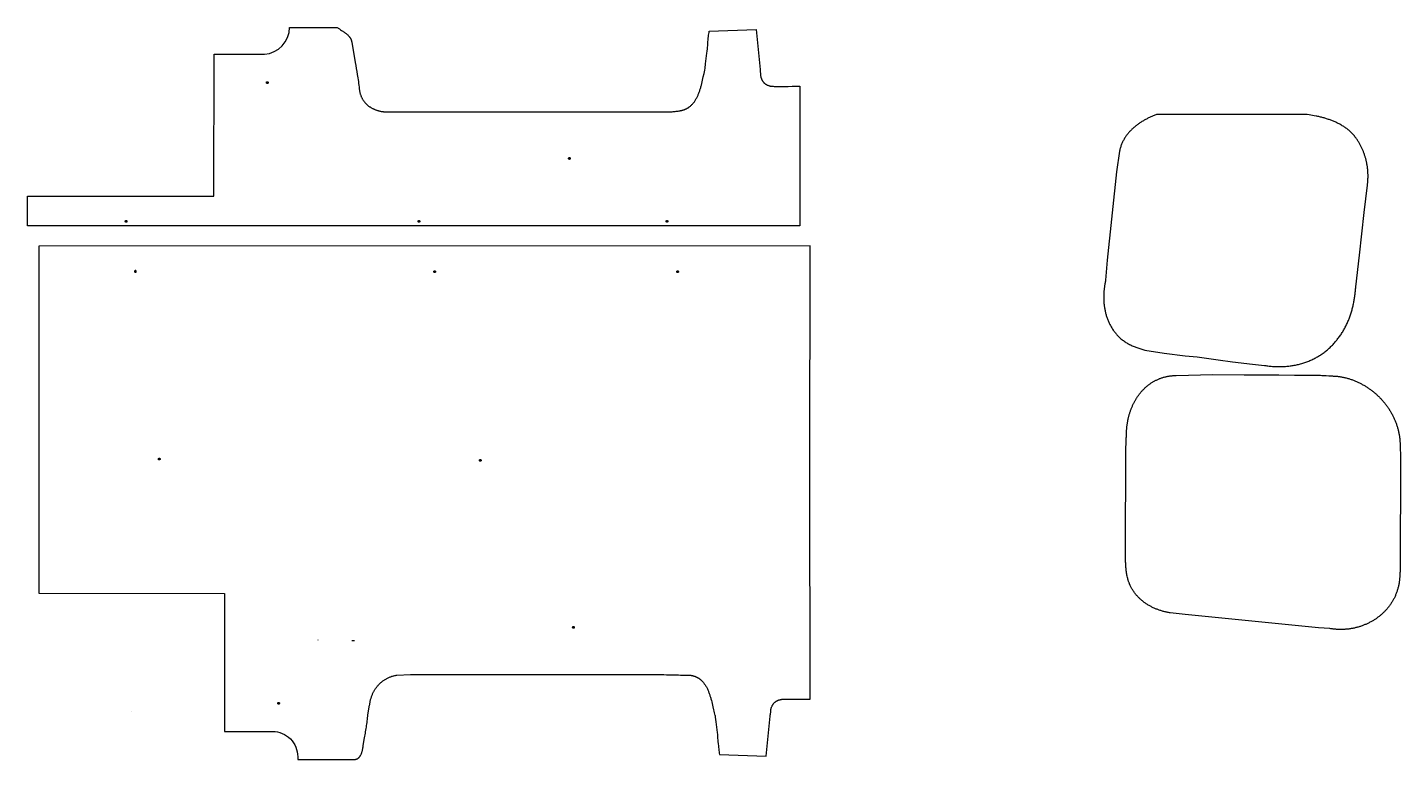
# Model space of a CAD drawing. Extents: x 149 to 7488, y 13 to 7902.
# Drawn here: x 723 to 3889, y 4160 to 5848 of the extents above; entities that cross this region are included whole.
import ezdxf

# ---------------------------------------------------------------- set-up
doc = ezdxf.new("R2010")
doc.units = 0
doc.layers.add('Default Layer', color=1, linetype='CONTINUOUS')

msp = doc.modelspace()

# ---------------------------------------------------------------- linework, layer by layer
at = {"layer": 'Default Layer'}
for points in [[(723, 5390.4), (723, 5458.4), (1153.1, 5458.4), (1153.2, 5785.8), (1269.2, 5785.8, 0.389519), (1327.4, 5847.6), (1437.4, 5847.6), (1438.5, 5846.7), (1439.7, 5845.9), (1440.9, 5845), (1442.1, 5844.2), (1444.7, 5842.5), (1447.3, 5840.8), (1450, 5839), (1451.3, 5838.1), (1452.6, 5837.2), (1454, 5836.3), (1455.3, 5835.4), (1456.5, 5834.4), (1457.8, 5833.5), (1459, 5832.5), (1460.2, 5831.4), (1461.4, 5830.4), (1462.5, 5829.3), (1463.5, 5828.2), (1464, 5827.7), (1464.5, 5827.1), (1465, 5826.6), (1465.5, 5826), (1465.9, 5825.4), (1466.4, 5824.8), (1466.8, 5824.2), (1467.2, 5823.6), (1467.6, 5823), (1467.9, 5822.3), (1468.3, 5821.7), (1468.6, 5821), (1468.9, 5820.4), (1469.2, 5819.7), (1469.5, 5819), (1469.7, 5818.4), (1469.9, 5817.7), (1470.1, 5816.9), (1470.3, 5816.2), (1470.4, 5815.5), (1470.6, 5814.8), (1470.7, 5814), (1478.9, 5766.9), (1480, 5760.1), (1481.2, 5753.3), (1482.4, 5746.2), (1483.5, 5738.9), (1484.1, 5735.1), (1484.7, 5731.2), (1485.3, 5727.2), (1485.9, 5723.1), (1486.5, 5718.8), (1487, 5714.4), (1487.6, 5709.8), (1488.2, 5705.1), (1488.4, 5703.5), (1488.6, 5702), (1488.9, 5700.7), (1489.1, 5699.4), (1489.4, 5698), (1489.7, 5696.7), (1490.1, 5695.4), (1490.5, 5694), (1490.9, 5692.8), (1491.3, 5691.5), (1491.7, 5690.3), (1492.2, 5689.1), (1492.7, 5687.9), (1493.3, 5686.7), (1493.8, 5685.5), (1494.4, 5684.3), (1495, 5683.2), (1495.7, 5682.1), (1496.3, 5681), (1497, 5680), (1497.7, 5678.9), (1498.4, 5677.9), (1499.2, 5676.9), (1499.9, 5675.9), (1500.7, 5674.9), (1501.5, 5674), (1502.3, 5673.1), (1503.2, 5672.2), (1504.1, 5671.3), (1505, 5670.5), (1505.9, 5669.6), (1506.8, 5668.8), (1507.8, 5668), (1508.7, 5667.2), (1509.7, 5666.4), (1510.7, 5665.7), (1511.8, 5665), (1512.8, 5664.3), (1513.9, 5663.6), (1514.9, 5663), (1516, 5662.3), (1517.1, 5661.7), (1518.2, 5661.1), (1519.3, 5660.6), (1520.5, 5660), (1521.6, 5659.5), (1522.8, 5659), (1523.9, 5658.5), (1525.1, 5658), (1526.3, 5657.6), (1527.6, 5657.1), (1528.8, 5656.7), (1530.1, 5656.3), (1531.3, 5656), (1532.6, 5655.6), (1533.8, 5655.3), (1535.4, 5654.9), (1537, 5654.5), (1538.5, 5654.2), (1540.1, 5653.9), (1541.4, 5653.7), (1542.8, 5653.5), (1544.1, 5653.3), (1545.4, 5653.2), (1545.4, 5653.2), (1883.1, 5653.2), (1971.3, 5653.2), (2069.8, 5653.1), (2116, 5653.1), (2156.5, 5653.2), (2188.6, 5653.2), (2200.6, 5653.2), (2209.5, 5653.3), (2211.8, 5653.5), (2214.1, 5653.8), (2216.3, 5654), (2218.6, 5654.4), (2223.2, 5655), (2225.4, 5655.3), (2227.7, 5655.6), (2228.7, 5655.8), (2229.6, 5656), (2230.6, 5656.2), (2231.5, 5656.4), (2232.4, 5656.6), (2233.3, 5656.9), (2234.2, 5657.1), (2235.1, 5657.4), (2236, 5657.7), (2236.8, 5658), (2237.7, 5658.3), (2238.5, 5658.6), (2239.3, 5658.9), (2240.1, 5659.3), (2240.9, 5659.7), (2241.7, 5660), (2242.5, 5660.4), (2243.3, 5660.8), (2244, 5661.2), (2244.7, 5661.6), (2245.5, 5662.1), (2246.2, 5662.5), (2246.9, 5663), (2247.6, 5663.4), (2249, 5664.4), (2250.3, 5665.4), (2251.6, 5666.4), (2252.8, 5667.5), (2254.1, 5668.7), (2255.2, 5669.8), (2256.4, 5671), (2257.5, 5672.3), (2258.6, 5673.6), (2259.6, 5674.9), (2260.6, 5676.2), (2261.6, 5677.6), (2262.5, 5679), (2263.4, 5680.5), (2264.3, 5682), (2265.2, 5683.5), (2266, 5685), (2266.8, 5686.6), (2267.6, 5688.2), (2268.4, 5689.8), (2269.1, 5691.4), (2269.8, 5693.1), (2270.5, 5694.8), (2271.1, 5696.5), (2271.8, 5698.2), (2272.4, 5700), (2273, 5701.8), (2273.6, 5703.6), (2274.2, 5705.4), (2274.7, 5707.2), (2275.3, 5709), (2275.8, 5710.9), (2276.3, 5712.7), (2276.8, 5714.6), (2277.8, 5718.4), (2278.7, 5722.2), (2279.6, 5726.1), (2280.5, 5729.9), (2281.3, 5733.8), (2283, 5741.6), (2283.8, 5745.4), (2284.6, 5749.3), (2284.7, 5749.3), (2284.7, 5749.3), (2285.3, 5753.5), (2286.6, 5763.9), (2289.7, 5788.3), (2290.1, 5793.3), (2290.6, 5798.6), (2291.5, 5809.3), (2292, 5814.4), (2292.4, 5819.1), (2292.8, 5823.2), (2293.2, 5826.5), (2293.6, 5829.8), (2294.1, 5833), (2294.6, 5836.2), (2295.1, 5839.4), (2403, 5843), (2412, 5750.9), (2412.2, 5748.5), (2412.5, 5746), (2413, 5740.7), (2413.3, 5738.3), (2413.5, 5736.2), (2413.8, 5734.5), (2413.9, 5733.8), (2414, 5733.3), (2414.2, 5732.5), (2414.5, 5731.7), (2414.8, 5731), (2415.1, 5730.2), (2415.8, 5728.6), (2416.2, 5727.9), (2416.5, 5727.1), (2416.9, 5726.2), (2417.3, 5725.3), (2417.7, 5724.5), (2418.2, 5723.7), (2418.7, 5722.9), (2419.3, 5722.2), (2419.9, 5721.5), (2420.5, 5720.8), (2421.1, 5720.1), (2421.8, 5719.5), (2422.5, 5718.9), (2423.2, 5718.3), (2423.9, 5717.7), (2424.7, 5717.2), (2425.5, 5716.7), (2426.3, 5716.2), (2427.1, 5715.8), (2427.9, 5715.3), (2428.7, 5714.9), (2429.6, 5714.6), (2430.4, 5714.2), (2431.3, 5713.9), (2432.1, 5713.6), (2433, 5713.3), (2433.9, 5713.1), (2434.8, 5712.8), (2435.6, 5712.6), (2436.5, 5712.5), (2437.4, 5712.3), (2438.3, 5712.2), (2439.1, 5712.1), (2440, 5712), (2441, 5711.9), (2442.1, 5711.9), (2444.6, 5711.8), (2447.6, 5711.7), (2451, 5711.7), (2454.8, 5711.7), (2458.8, 5711.7), (2467.6, 5711.7), (2476.9, 5711.8), (2486.4, 5711.9), (2495.6, 5712), (2504.1, 5712), (2503.6, 5390.4), (723, 5390.4)], [(749.4, 5343.7), (749.4, 4543.3), (1177.2, 4543.1), (1177.2, 4224.6), (1288.1, 4224.6, -0.414214), (1346.1, 4166.6), (1346.1, 4160), (1477.5, 4160), (1478.2, 4160.1), (1478.9, 4160.2), (1479.5, 4160.4), (1480.2, 4160.5), (1480.8, 4160.7), (1481.4, 4160.9), (1482, 4161.1), (1482.6, 4161.4), (1483.1, 4161.7), (1483.7, 4161.9), (1484.2, 4162.3), (1484.7, 4162.6), (1485.2, 4162.9), (1485.7, 4163.3), (1486.2, 4163.7), (1486.7, 4164), (1487.1, 4164.5), (1487.5, 4164.9), (1488, 4165.3), (1488.4, 4165.8), (1488.8, 4166.2), (1489.1, 4166.7), (1489.5, 4167.2), (1489.9, 4167.7), (1490.2, 4168.2), (1490.6, 4168.7), (1491.2, 4169.8), (1491.8, 4170.9), (1492.3, 4172.1), (1492.9, 4173.3), (1493.3, 4174.5), (1493.8, 4175.7), (1494.2, 4176.9), (1494.6, 4178.2), (1494.9, 4179.4), (1495.2, 4180.7), (1495.5, 4181.9), (1495.8, 4183.2), (1496, 4184.4), (1496.3, 4185.6), (1496.5, 4186.8), (1496.8, 4189.1), (1497.1, 4191.3), (1499.6, 4206.4), (1500.3, 4209.9), (1500.9, 4213.5), (1501.6, 4217), (1502.2, 4220.5), (1502.8, 4224.1), (1503.3, 4227.6), (1503.9, 4231.2), (1504.4, 4234.7), (1504.9, 4238.3), (1505.4, 4241.8), (1505.9, 4245.4), (1506.4, 4249), (1506.8, 4252.5), (1507.3, 4256.1), (1507.7, 4259.6), (1508.1, 4263.2), (1512, 4285.4), (1512.1, 4287), (1512.3, 4288.6), (1512.6, 4290.2), (1512.9, 4291.8), (1513.2, 4293.4), (1513.5, 4295), (1513.8, 4296.5), (1514.2, 4298.1), (1514.6, 4299.6), (1515.1, 4301.1), (1515.5, 4302.6), (1516, 4304.1), (1516.6, 4305.6), (1517.1, 4307.1), (1517.7, 4308.6), (1518.3, 4310), (1518.9, 4311.5), (1519.6, 4312.9), (1520.3, 4314.3), (1521, 4315.7), (1521.7, 4317), (1522.5, 4318.4), (1523.2, 4319.7), (1524.1, 4321.1), (1524.9, 4322.4), (1525.8, 4323.7), (1526.6, 4324.9), (1527.5, 4326.2), (1528.5, 4327.4), (1529.4, 4328.6), (1530.4, 4329.8), (1531.4, 4331), (1532.4, 4332.1), (1533.5, 4333.2), (1534.6, 4334.3), (1535.7, 4335.4), (1536.8, 4336.5), (1537.9, 4337.5), (1539.1, 4338.5), (1540.2, 4339.5), (1541.5, 4340.4), (1542.7, 4341.4), (1543.9, 4342.3), (1545.2, 4343.1), (1546.5, 4344), (1547.8, 4344.8), (1549.1, 4345.6), (1550.5, 4346.4), (1551.8, 4347.1), (1553.2, 4347.8), (1554.6, 4348.5), (1556.1, 4349.2), (1557.5, 4349.8), (1559, 4350.4), (1560.5, 4350.9), (1562, 4351.5), (1563.5, 4352), (1565, 4352.4), (1566.6, 4352.9), (1568.1, 4353.3), (1569.7, 4353.6), (1571.3, 4353.9), (1573, 4354.2), (1574.6, 4354.5), (1606.2, 4355.9), (1914.4, 4355.9), (2168.8, 4355.9), (2168.9, 4355.9), (2176.4, 4355.9), (2183.8, 4355.8), (2190.2, 4355.7), (2196.5, 4355.5), (2209.1, 4355.2), (2224.4, 4354.9), (2228.6, 4354.8), (2232.7, 4354.7), (2233.6, 4354.6), (2234.5, 4354.6), (2236.4, 4354.5), (2238.3, 4354.5), (2240.4, 4354.5), (2242.5, 4354.5), (2244.6, 4354.5), (2246.7, 4354.5), (2247.6, 4354.5), (2249, 4354.4), (2250.1, 4354.4), (2251.2, 4354.3), (2252.2, 4354.2), (2253.2, 4354.1), (2254.2, 4353.9), (2255.2, 4353.7), (2256.1, 4353.5), (2257, 4353.3), (2257.9, 4353.1), (2258.8, 4352.8), (2259.7, 4352.5), (2260.6, 4352.2), (2261.5, 4351.9), (2262.3, 4351.6), (2263.1, 4351.3), (2264, 4350.9), (2264.8, 4350.6), (2265.6, 4350.2), (2266.4, 4349.8), (2267.2, 4349.4), (2267.9, 4349), (2268.7, 4348.6), (2269.4, 4348.1), (2270.1, 4347.7), (2270.9, 4347.2), (2271.6, 4346.7), (2272.3, 4346.2), (2273, 4345.7), (2273.6, 4345.2), (2274.3, 4344.7), (2274.9, 4344.2), (2275.6, 4343.6), (2276.2, 4343), (2276.9, 4342.5), (2278.1, 4341.3), (2279.2, 4340.1), (2280.4, 4338.8), (2281.5, 4337.5), (2282.6, 4336.1), (2283.6, 4334.8), (2284.6, 4333.3), (2285.6, 4331.9), (2286.5, 4330.4), (2287.4, 4328.9), (2288.3, 4327.4), (2289.1, 4325.8), (2289.9, 4324.2), (2290.7, 4322.6), (2291.5, 4320.9), (2292.2, 4319.3), (2292.9, 4317.6), (2293.6, 4315.9), (2294.2, 4314.2), (2294.9, 4312.4), (2295.5, 4310.7), (2296.1, 4308.9), (2296.7, 4307.1), (2297.2, 4305.3), (2297.8, 4303.5), (2298.3, 4301.7), (2298.8, 4299.9), (2299.8, 4296.3), (2300.8, 4292.7), (2301.7, 4289), (2302.5, 4285.4), (2303.3, 4281.8), (2305, 4274.8), (2305.8, 4271.4), (2306.6, 4268), (2307.4, 4264.7), (2308.2, 4261.6), (2308.3, 4261.6), (2308.3, 4261.6), (2308.9, 4257.3), (2310.2, 4247), (2313.3, 4222.6), (2313.7, 4217.6), (2314.2, 4212.3), (2315.1, 4201.6), (2315.6, 4196.5), (2316, 4191.8), (2316.4, 4187.7), (2316.8, 4184.3), (2317.2, 4181.1), (2317.7, 4177.9), (2318.2, 4174.7), (2318.7, 4171.4), (2426.6, 4167.8), (2435.6, 4260), (2435.8, 4262.3), (2436.1, 4264.9), (2436.6, 4270.1), (2436.9, 4272.6), (2437.1, 4274.7), (2437.3, 4276.4), (2437.5, 4277), (2437.6, 4277.5), (2437.8, 4278.3), (2438.1, 4279.1), (2438.4, 4279.9), (2438.7, 4280.7), (2439.4, 4282.2), (2439.7, 4283), (2440.1, 4283.8), (2440.4, 4284.7), (2440.9, 4285.5), (2441.3, 4286.4), (2441.8, 4287.2), (2442.3, 4287.9), (2442.9, 4288.7), (2443.5, 4289.4), (2444.1, 4290.1), (2444.7, 4290.8), (2445.4, 4291.4), (2446.1, 4292), (2446.8, 4292.6), (2447.5, 4293.2), (2448.3, 4293.7), (2449, 4294.2), (2449.8, 4294.7), (2450.6, 4295.1), (2451.5, 4295.5), (2452.3, 4295.9), (2453.1, 4296.3), (2454, 4296.7), (2454.9, 4297), (2455.7, 4297.3), (2456.6, 4297.6), (2457.5, 4297.8), (2458.3, 4298), (2459.2, 4298.2), (2460.1, 4298.4), (2461, 4298.6), (2461.9, 4298.7), (2462.7, 4298.8), (2463.6, 4298.9), (2464.5, 4298.9), (2465.6, 4299), (2468.2, 4299.1), (2471.2, 4299.2), (2474.6, 4299.2), (2478.3, 4299.2), (2482.4, 4299.2), (2491.1, 4299.2), (2500.4, 4299.1), (2509.9, 4299), (2519.1, 4298.9), (2527.7, 4298.9), (2527.1, 4819), (2528, 5344), (749.4, 5343.7)]]:
    msp.add_lwpolyline(points, format="xyb", close=True, dxfattribs=at)
for points in [[(1274.1, 5720.6), (1274.1, 5720.8), (1274.1, 5721), (1274.2, 5721.2), (1274.2, 5721.4), (1274.3, 5721.5), (1274.4, 5721.7), (1274.5, 5721.9), (1274.7, 5722), (1274.8, 5722.1), (1274.9, 5722.2), (1275.1, 5722.3), (1275.3, 5722.4), (1275.5, 5722.5), (1275.7, 5722.5), (1275.9, 5722.6), (1276.1, 5722.6), (1276.3, 5722.6), (1276.5, 5722.5), (1276.7, 5722.5), (1276.8, 5722.4), (1277, 5722.3), (1277.2, 5722.2), (1277.3, 5722.1), (1277.5, 5722), (1277.6, 5721.9), (1277.7, 5721.7), (1277.8, 5721.5), (1277.9, 5721.4), (1278, 5721.2), (1278, 5721), (1278.1, 5720.8), (1278.1, 5720.6), (1278.1, 5720.4), (1278, 5720.2), (1278, 5720), (1277.9, 5719.8), (1277.8, 5719.6), (1277.7, 5719.5), (1277.6, 5719.3), (1277.5, 5719.2), (1277.3, 5719), (1277.2, 5718.9), (1277, 5718.8), (1276.8, 5718.7), (1276.7, 5718.7), (1276.5, 5718.6), (1276.3, 5718.6), (1276.1, 5718.6), (1275.9, 5718.6), (1275.7, 5718.6), (1275.5, 5718.7), (1275.3, 5718.7), (1275.1, 5718.8), (1274.9, 5718.9), (1274.8, 5719), (1274.7, 5719.2), (1274.5, 5719.3), (1274.4, 5719.5), (1274.3, 5719.6), (1274.2, 5719.8), (1274.2, 5720), (1274.1, 5720.2), (1274.1, 5720.4), (1274.1, 5720.6)], [(3326.1, 5646.7), (3326.1, 5646.7), (3324.3, 5646), (3322.4, 5645.3), (3320.6, 5644.6), (3318.8, 5643.9), (3317, 5643.1), (3315.2, 5642.4), (3313.5, 5641.6), (3311.7, 5640.8), (3309.9, 5639.9), (3308.1, 5639.1), (3306.4, 5638.2), (3304.6, 5637.3), (3302.9, 5636.4), (3301.2, 5635.5), (3299.4, 5634.6), (3297.7, 5633.6), (3296, 5632.6), (3294.4, 5631.6), (3292.7, 5630.6), (3291, 5629.6), (3289.4, 5628.5), (3287.8, 5627.5), (3286.1, 5626.4), (3284.5, 5625.2), (3283, 5624.1), (3281.4, 5622.9), (3279.9, 5621.8), (3278.3, 5620.6), (3276.8, 5619.3), (3275.3, 5618.1), (3273.9, 5616.8), (3272.4, 5615.6), (3271, 5614.2), (3269.6, 5612.9), (3268.2, 5611.6), (3266.9, 5610.2), (3265.5, 5608.8), (3264.2, 5607.4), (3263, 5606), (3261.7, 5604.5), (3260.5, 5603), (3259.3, 5601.5), (3258.1, 5600), (3257, 5598.5), (3255.8, 5596.9), (3254.8, 5595.3), (3253.7, 5593.7), (3252.7, 5592.1), (3251.7, 5590.4), (3250.7, 5588.8), (3249.8, 5587.1), (3248.9, 5585.3), (3248, 5583.6), (3247.2, 5581.8), (3246.4, 5580), (3245.7, 5578.2), (3245, 5576.4), (3244.3, 5574.5), (3243.6, 5572.6), (3243, 5570.7), (3242.5, 5568.8), (3241.9, 5566.8), (3241.5, 5564.9), (3241, 5562.8), (3233.8, 5514.8), (3212.5, 5311.5), (3208.7, 5264.8), (3208.9, 5264.7), (3208.5, 5262.7), (3208, 5260.7), (3207.7, 5258.6), (3207.3, 5256.6), (3206.9, 5254.6), (3206.6, 5252.5), (3206.3, 5250.5), (3206, 5248.4), (3205.8, 5246.4), (3205.5, 5244.3), (3205.3, 5242.2), (3205.1, 5240.2), (3205, 5238.1), (3204.8, 5236.1), (3204.7, 5234), (3204.6, 5231.9), (3204.6, 5229.9), (3204.5, 5227.8), (3204.5, 5225.7), (3204.5, 5223.7), (3204.6, 5221.6), (3204.6, 5219.5), (3204.7, 5217.5), (3204.8, 5215.4), (3205, 5213.4), (3205.1, 5211.3), (3205.3, 5209.3), (3205.6, 5207.2), (3205.8, 5205.2), (3206.1, 5203.2), (3206.4, 5201.2), (3206.8, 5199.1), (3207.1, 5197.1), (3207.5, 5195.1), (3207.9, 5193.1), (3208.4, 5191.1), (3208.9, 5189.2), (3209.4, 5187.2), (3209.9, 5185.2), (3210.5, 5183.3), (3211.1, 5181.3), (3211.8, 5179.4), (3212.4, 5177.5), (3213.1, 5175.6), (3213.8, 5173.7), (3214.6, 5171.8), (3215.4, 5169.9), (3216.2, 5168), (3217.1, 5166.2), (3218, 5164.3), (3218.9, 5162.5), (3219.8, 5160.7), (3220.8, 5158.9), (3221.9, 5157.1), (3222.9, 5155.3), (3224, 5153.6), (3225.1, 5151.9), (3226.3, 5150.1), (3227.5, 5148.4), (3228.7, 5146.7), (3230, 5145.1), (3231.3, 5143.4), (3232.6, 5141.8), (3234, 5140.2), (3234.8, 5139.3), (3235.6, 5138.3), (3236.4, 5137.5), (3237.3, 5136.6), (3238.1, 5135.7), (3238.9, 5134.9), (3239.8, 5134), (3240.7, 5133.2), (3241.6, 5132.4), (3242.4, 5131.6), (3244.2, 5130), (3246.1, 5128.5), (3247.9, 5127), (3249.8, 5125.6), (3251.7, 5124.3), (3253.7, 5122.9), (3255.6, 5121.7), (3257.6, 5120.4), (3259.7, 5119.3), (3261.7, 5118.1), (3263.8, 5117), (3265.9, 5115.9), (3268, 5114.9), (3270.1, 5113.9), (3272.3, 5113), (3274.5, 5112), (3276.7, 5111.2), (3278.9, 5110.3), (3281.1, 5109.5), (3283.4, 5108.7), (3285.6, 5108), (3287.9, 5107.2), (3290.2, 5106.5), (3292.5, 5105.9), (3294.8, 5105.2), (3297.1, 5104.6), (3299.5, 5104), (3343.7, 5096.8), (3392.1, 5090.6), (3419.8, 5088.2), (3468.3, 5081.4), (3501.4, 5076.9), (3547.6, 5071.7), (3575.3, 5068.1), (3575.4, 5068.3), (3577.9, 5068), (3580.5, 5067.6), (3583.1, 5067.3), (3585.7, 5067), (3588.2, 5066.8), (3590.8, 5066.5), (3593.4, 5066.3), (3596, 5066.2), (3598.5, 5066), (3601.1, 5065.9), (3603.7, 5065.9), (3606.2, 5065.8), (3608.8, 5065.8), (3611.3, 5065.8), (3613.9, 5065.9), (3616.4, 5065.9), (3618.9, 5066.1), (3621.5, 5066.2), (3624, 5066.4), (3626.5, 5066.6), (3629, 5066.8), (3631.5, 5067.1), (3634, 5067.4), (3636.5, 5067.7), (3639, 5068.1), (3641.5, 5068.5), (3643.9, 5068.9), (3646.4, 5069.4), (3648.8, 5069.9), (3651.3, 5070.4), (3653.7, 5071), (3656.1, 5071.6), (3658.5, 5072.2), (3660.9, 5072.9), (3663.3, 5073.6), (3665.7, 5074.3), (3668, 5075.1), (3670.4, 5075.9), (3672.7, 5076.8), (3675.1, 5077.7), (3677.4, 5078.6), (3679.7, 5079.5), (3682, 5080.5), (3684.2, 5081.6), (3686.5, 5082.6), (3688.7, 5083.7), (3691, 5084.9), (3693.2, 5086), (3695.4, 5087.2), (3697.6, 5088.5), (3699.7, 5089.8), (3701.9, 5091.1), (3704, 5092.5), (3706.1, 5093.9), (3708.2, 5095.3), (3710.3, 5096.8), (3712.4, 5098.3), (3714.4, 5099.8), (3716.4, 5101.4), (3718.5, 5103.1), (3720.4, 5104.7), (3722.4, 5106.5), (3724.4, 5108.2), (3726.3, 5110), (3728.1, 5111.8), (3729.9, 5113.5), (3731.7, 5115.3), (3733.4, 5117.1), (3735.1, 5118.9), (3736.8, 5120.8), (3738.4, 5122.6), (3740, 5124.5), (3741.6, 5126.4), (3743.1, 5128.3), (3744.6, 5130.2), (3746.1, 5132.2), (3747.5, 5134.1), (3748.9, 5136.1), (3750.3, 5138.1), (3751.7, 5140.1), (3753, 5142.1), (3754.3, 5144.1), (3755.5, 5146.2), (3756.8, 5148.2), (3758, 5150.3), (3759.2, 5152.4), (3760.3, 5154.5), (3761.4, 5156.6), (3762.5, 5158.7), (3763.6, 5160.9), (3764.6, 5163), (3765.6, 5165.2), (3766.6, 5167.4), (3767.6, 5169.5), (3768.5, 5171.7), (3769.4, 5174), (3770.3, 5176.2), (3771.1, 5178.4), (3771.9, 5180.7), (3772.7, 5182.9), (3773.5, 5185.2), (3774.3, 5187.5), (3775, 5189.8), (3775.7, 5192.1), (3776.4, 5194.4), (3777, 5196.7), (3777.6, 5199), (3778.2, 5201.4), (3778.8, 5203.7), (3779.4, 5206.1), (3779.9, 5208.4), (3780.4, 5210.8), (3780.9, 5213.2), (3781.4, 5215.6), (3781.8, 5218), (3782.2, 5220.4), (3782.6, 5222.8), (3783, 5225.2), (3783.4, 5227.7), (3783.7, 5230.1), (3784, 5232.5), (3784.3, 5235), (3784.6, 5237.4), (3784.9, 5239.9), (3785.1, 5242.4), (3785.3, 5244.8), (3785.5, 5247.3), (3785.7, 5249.8), (3793.9, 5322.9), (3799.6, 5372.1), (3805.1, 5421.1), (3812.5, 5484.3), (3812.5, 5484.3), (3812.7, 5486), (3812.9, 5487.7), (3813.1, 5489.5), (3813.3, 5491.2), (3813.4, 5492.9), (3813.5, 5494.7), (3813.7, 5496.4), (3813.7, 5498.1), (3813.8, 5499.8), (3813.9, 5501.6), (3813.9, 5503.3), (3813.9, 5505), (3813.9, 5506.7), (3813.9, 5508.4), (3813.8, 5510.1), (3813.8, 5511.8), (3813.7, 5513.6), (3813.6, 5515.3), (3813.5, 5517), (3813.3, 5518.7), (3813.2, 5520.4), (3813, 5522.1), (3812.8, 5523.7), (3812.6, 5525.4), (3812.4, 5527.1), (3812.1, 5528.8), (3811.8, 5530.5), (3811.5, 5532.2), (3811.2, 5533.8), (3810.9, 5535.5), (3810.6, 5537.2), (3810.2, 5538.8), (3809.8, 5540.5), (3809.4, 5542.1), (3809, 5543.8), (3808.5, 5545.4), (3808.1, 5547), (3807.6, 5548.7), (3807.1, 5550.3), (3806.6, 5551.9), (3806.1, 5553.5), (3805.5, 5555.1), (3804.9, 5556.8), (3804.3, 5558.4), (3803.7, 5559.9), (3803.1, 5561.5), (3802.5, 5563.1), (3801.8, 5564.7), (3801.1, 5566.3), (3800.4, 5567.8), (3799.7, 5569.4), (3799, 5570.9), (3798.2, 5572.5), (3797.4, 5574), (3796.6, 5575.6), (3795.8, 5577.1), (3795, 5578.6), (3794.2, 5580.1), (3793.3, 5581.6), (3792.4, 5583.1), (3791.5, 5584.6), (3790.6, 5586.1), (3789.7, 5587.6), (3788.7, 5589), (3787.5, 5590.8), (3786.3, 5592.5), (3785.1, 5594.2), (3783.8, 5595.8), (3782.5, 5597.4), (3781.2, 5599), (3779.8, 5600.5), (3778.4, 5602.1), (3777, 5603.5), (3775.5, 5605), (3774.1, 5606.4), (3772.5, 5607.8), (3771, 5609.2), (3769.5, 5610.5), (3767.9, 5611.8), (3766.3, 5613.1), (3764.7, 5614.3), (3763, 5615.5), (3761.3, 5616.7), (3759.6, 5617.9), (3757.9, 5619), (3756.2, 5620.1), (3754.5, 5621.2), (3752.7, 5622.3), (3750.9, 5623.3), (3749.1, 5624.3), (3747.3, 5625.3), (3745.4, 5626.2), (3743.6, 5627.2), (3741.7, 5628.1), (3739.8, 5628.9), (3737.9, 5629.8), (3736, 5630.6), (3734.1, 5631.4), (3732.2, 5632.2), (3730.2, 5633), (3728.3, 5633.7), (3726.3, 5634.4), (3724.3, 5635.1), (3722.4, 5635.8), (3720.4, 5636.5), (3718.4, 5637.1), (3716.4, 5637.7), (3714.4, 5638.3), (3712.4, 5638.9), (3710.3, 5639.5), (3708.3, 5640), (3706.3, 5640.5), (3704.3, 5641), (3702.2, 5641.5), (3700.2, 5642), (3698.2, 5642.5), (3696.1, 5642.9), (3694.1, 5643.3), (3690, 5644.1), (3686, 5644.9), (3682, 5645.5), (3677.9, 5646.2), (3673.9, 5646.7), (3326.1, 5646.7)], [(1970.5, 5545.6), (1970.6, 5545.8), (1970.6, 5546), (1970.6, 5546.2), (1970.7, 5546.4), (1970.8, 5546.6), (1970.9, 5546.7), (1971, 5546.9), (1971.1, 5547), (1971.3, 5547.2), (1971.4, 5547.3), (1971.6, 5547.4), (1971.8, 5547.5), (1972, 5547.5), (1972.1, 5547.6), (1972.3, 5547.6), (1972.5, 5547.6), (1972.8, 5547.6), (1973, 5547.6), (1973.1, 5547.5), (1973.3, 5547.5), (1973.5, 5547.4), (1973.7, 5547.3), (1973.8, 5547.2), (1974, 5547), (1974.1, 5546.9), (1974.2, 5546.7), (1974.3, 5546.6), (1974.4, 5546.4), (1974.5, 5546.2), (1974.5, 5546), (1974.5, 5545.8), (1974.5, 5545.6), (1974.5, 5545.4), (1974.5, 5545.2), (1974.5, 5545), (1974.4, 5544.8), (1974.3, 5544.7), (1974.2, 5544.5), (1974.1, 5544.4), (1974, 5544.2), (1973.8, 5544.1), (1973.7, 5544), (1973.5, 5543.9), (1973.3, 5543.8), (1973.1, 5543.7), (1973, 5543.7), (1972.8, 5543.6), (1972.5, 5543.6), (1972.3, 5543.6), (1972.1, 5543.7), (1972, 5543.7), (1971.8, 5543.8), (1971.6, 5543.9), (1971.4, 5544), (1971.3, 5544.1), (1971.1, 5544.2), (1971, 5544.4), (1970.9, 5544.5), (1970.8, 5544.7), (1970.7, 5544.8), (1970.6, 5545), (1970.6, 5545.2), (1970.6, 5545.4), (1970.5, 5545.6)], [(948.5, 5400.6), (948.6, 5400.8), (948.6, 5401), (948.6, 5401.2), (948.7, 5401.4), (948.8, 5401.6), (948.9, 5401.7), (949, 5401.9), (949.1, 5402), (949.3, 5402.2), (949.4, 5402.3), (949.6, 5402.4), (949.8, 5402.5), (950, 5402.5), (950.1, 5402.6), (950.3, 5402.6), (950.5, 5402.6), (950.8, 5402.6), (951, 5402.6), (951.1, 5402.5), (951.3, 5402.5), (951.5, 5402.4), (951.7, 5402.3), (951.8, 5402.2), (952, 5402), (952.1, 5401.9), (952.2, 5401.7), (952.3, 5401.6), (952.4, 5401.4), (952.5, 5401.2), (952.5, 5401), (952.5, 5400.8), (952.5, 5400.6), (952.5, 5400.4), (952.5, 5400.2), (952.5, 5400), (952.4, 5399.8), (952.3, 5399.7), (952.2, 5399.5), (952.1, 5399.4), (952, 5399.2), (951.8, 5399.1), (951.7, 5399), (951.5, 5398.9), (951.3, 5398.8), (951.1, 5398.7), (951, 5398.7), (950.8, 5398.6), (950.5, 5398.6), (950.3, 5398.6), (950.1, 5398.7), (950, 5398.7), (949.8, 5398.8), (949.6, 5398.9), (949.4, 5399), (949.3, 5399.1), (949.1, 5399.2), (949, 5399.4), (948.9, 5399.5), (948.8, 5399.7), (948.7, 5399.8), (948.6, 5400), (948.6, 5400.2), (948.6, 5400.4), (948.5, 5400.6)], [(1623.5, 5400.6), (1623.6, 5400.8), (1623.6, 5401), (1623.6, 5401.2), (1623.7, 5401.4), (1623.8, 5401.6), (1623.9, 5401.7), (1624, 5401.9), (1624.1, 5402), (1624.3, 5402.2), (1624.4, 5402.3), (1624.6, 5402.4), (1624.8, 5402.5), (1625, 5402.5), (1625.1, 5402.6), (1625.3, 5402.6), (1625.5, 5402.6), (1625.8, 5402.6), (1626, 5402.6), (1626.1, 5402.5), (1626.3, 5402.5), (1626.5, 5402.4), (1626.7, 5402.3), (1626.8, 5402.2), (1627, 5402), (1627.1, 5401.9), (1627.2, 5401.7), (1627.3, 5401.6), (1627.4, 5401.4), (1627.5, 5401.2), (1627.5, 5401), (1627.5, 5400.8), (1627.5, 5400.6), (1627.5, 5400.4), (1627.5, 5400.2), (1627.5, 5400), (1627.4, 5399.8), (1627.3, 5399.7), (1627.2, 5399.5), (1627.1, 5399.4), (1627, 5399.2), (1626.8, 5399.1), (1626.7, 5399), (1626.5, 5398.9), (1626.3, 5398.8), (1626.1, 5398.7), (1626, 5398.7), (1625.8, 5398.6), (1625.5, 5398.6), (1625.3, 5398.6), (1625.1, 5398.7), (1625, 5398.7), (1624.8, 5398.8), (1624.6, 5398.9), (1624.4, 5399), (1624.3, 5399.1), (1624.1, 5399.2), (1624, 5399.4), (1623.9, 5399.5), (1623.8, 5399.7), (1623.7, 5399.8), (1623.6, 5400), (1623.6, 5400.2), (1623.6, 5400.4), (1623.5, 5400.6)], [(2195.5, 5400.6), (2195.6, 5400.8), (2195.6, 5401), (2195.6, 5401.2), (2195.7, 5401.4), (2195.8, 5401.6), (2195.9, 5401.7), (2196, 5401.9), (2196.1, 5402), (2196.3, 5402.2), (2196.4, 5402.3), (2196.6, 5402.4), (2196.8, 5402.5), (2197, 5402.5), (2197.1, 5402.6), (2197.3, 5402.6), (2197.5, 5402.6), (2197.8, 5402.6), (2198, 5402.6), (2198.1, 5402.5), (2198.3, 5402.5), (2198.5, 5402.4), (2198.7, 5402.3), (2198.8, 5402.2), (2199, 5402), (2199.1, 5401.9), (2199.2, 5401.7), (2199.3, 5401.6), (2199.4, 5401.4), (2199.5, 5401.2), (2199.5, 5401), (2199.5, 5400.8), (2199.5, 5400.6), (2199.5, 5400.4), (2199.5, 5400.2), (2199.5, 5400), (2199.4, 5399.8), (2199.3, 5399.7), (2199.2, 5399.5), (2199.1, 5399.4), (2199, 5399.2), (2198.8, 5399.1), (2198.7, 5399), (2198.5, 5398.9), (2198.3, 5398.8), (2198.1, 5398.7), (2198, 5398.7), (2197.8, 5398.6), (2197.5, 5398.6), (2197.3, 5398.6), (2197.1, 5398.7), (2197, 5398.7), (2196.8, 5398.8), (2196.6, 5398.9), (2196.4, 5399), (2196.3, 5399.1), (2196.1, 5399.2), (2196, 5399.4), (2195.9, 5399.5), (2195.8, 5399.7), (2195.7, 5399.8), (2195.6, 5400), (2195.6, 5400.2), (2195.6, 5400.4), (2195.5, 5400.6)], [(969.9, 5285.2), (969.9, 5285), (969.9, 5284.8), (969.9, 5284.6), (970, 5284.4), (970.1, 5284.2), (970.2, 5284), (970.3, 5283.9), (970.4, 5283.7), (970.6, 5283.6), (970.7, 5283.5), (970.9, 5283.4), (971.1, 5283.3), (971.3, 5283.2), (971.5, 5283.2), (971.6, 5283.2), (971.9, 5283.2), (972.1, 5283.2), (972.3, 5283.2), (972.4, 5283.2), (972.6, 5283.3), (972.8, 5283.4), (973, 5283.5), (973.1, 5283.6), (973.3, 5283.7), (973.4, 5283.9), (973.5, 5284), (973.6, 5284.2), (973.7, 5284.4), (973.8, 5284.6), (973.8, 5284.8), (973.8, 5285), (973.9, 5285.2), (973.8, 5285.4), (973.8, 5285.6), (973.8, 5285.7), (973.7, 5285.9), (973.6, 5286.1), (973.5, 5286.3), (973.4, 5286.4), (973.3, 5286.6), (973.1, 5286.7), (973, 5286.8), (972.8, 5286.9), (972.6, 5287), (972.4, 5287.1), (972.3, 5287.1), (972.1, 5287.1), (971.9, 5287.2), (971.6, 5287.1), (971.5, 5287.1), (971.3, 5287.1), (971.1, 5287), (970.9, 5286.9), (970.7, 5286.8), (970.6, 5286.7), (970.4, 5286.6), (970.3, 5286.4), (970.2, 5286.3), (970.1, 5286.1), (970, 5285.9), (969.9, 5285.7), (969.9, 5285.6), (969.9, 5285.4), (969.9, 5285.2)], [(1664, 5284.6), (1663.9, 5284.4), (1663.9, 5284.2), (1663.9, 5284), (1663.8, 5283.8), (1663.7, 5283.6), (1663.6, 5283.5), (1663.5, 5283.3), (1663.4, 5283.2), (1663.2, 5283.1), (1663.1, 5282.9), (1662.9, 5282.8), (1662.7, 5282.8), (1662.5, 5282.7), (1662.4, 5282.6), (1662.2, 5282.6), (1662, 5282.6), (1661.7, 5282.6), (1661.5, 5282.6), (1661.4, 5282.7), (1661.2, 5282.8), (1661, 5282.8), (1660.8, 5282.9), (1660.7, 5283.1), (1660.5, 5283.2), (1660.4, 5283.3), (1660.3, 5283.5), (1660.2, 5283.6), (1660.1, 5283.8), (1660, 5284), (1660, 5284.2), (1660, 5284.4), (1660, 5284.6), (1660, 5284.8), (1660, 5285), (1660, 5285.2), (1660.1, 5285.4), (1660.2, 5285.5), (1660.3, 5285.7), (1660.4, 5285.9), (1660.5, 5286), (1660.7, 5286.1), (1660.8, 5286.3), (1661, 5286.4), (1661.2, 5286.4), (1661.4, 5286.5), (1661.5, 5286.6), (1661.7, 5286.6), (1662, 5286.6), (1662.2, 5286.6), (1662.4, 5286.6), (1662.5, 5286.5), (1662.7, 5286.4), (1662.9, 5286.4), (1663.1, 5286.3), (1663.2, 5286.1), (1663.4, 5286), (1663.5, 5285.9), (1663.6, 5285.7), (1663.7, 5285.5), (1663.8, 5285.4), (1663.9, 5285.2), (1663.9, 5285), (1663.9, 5284.8), (1664, 5284.6)], [(2224, 5284.6), (2223.9, 5284.4), (2223.9, 5284.2), (2223.9, 5284), (2223.8, 5283.8), (2223.7, 5283.6), (2223.6, 5283.5), (2223.5, 5283.3), (2223.4, 5283.2), (2223.2, 5283.1), (2223.1, 5282.9), (2222.9, 5282.8), (2222.7, 5282.8), (2222.5, 5282.7), (2222.4, 5282.6), (2222.2, 5282.6), (2222, 5282.6), (2221.7, 5282.6), (2221.5, 5282.6), (2221.4, 5282.7), (2221.2, 5282.8), (2221, 5282.8), (2220.8, 5282.9), (2220.7, 5283.1), (2220.5, 5283.2), (2220.4, 5283.3), (2220.3, 5283.5), (2220.2, 5283.6), (2220.1, 5283.8), (2220, 5284), (2220, 5284.2), (2220, 5284.4), (2220, 5284.6), (2220, 5284.8), (2220, 5285), (2220, 5285.2), (2220.1, 5285.4), (2220.2, 5285.5), (2220.3, 5285.7), (2220.4, 5285.9), (2220.5, 5286), (2220.7, 5286.1), (2220.8, 5286.3), (2221, 5286.4), (2221.2, 5286.4), (2221.4, 5286.5), (2221.5, 5286.6), (2221.7, 5286.6), (2222, 5286.6), (2222.2, 5286.6), (2222.4, 5286.6), (2222.5, 5286.5), (2222.7, 5286.4), (2222.9, 5286.4), (2223.1, 5286.3), (2223.2, 5286.1), (2223.4, 5286), (2223.5, 5285.9), (2223.6, 5285.7), (2223.7, 5285.5), (2223.8, 5285.4), (2223.9, 5285.2), (2223.9, 5285), (2223.9, 5284.8), (2224, 5284.6)], [(3729.9, 5044.3), (3729.9, 5044.3), (3731.9, 5044.2), (3733.8, 5044.1), (3735.7, 5044), (3737.6, 5043.9), (3739.5, 5043.7), (3741.4, 5043.6), (3743.3, 5043.4), (3745.2, 5043.1), (3747.1, 5042.9), (3749, 5042.6), (3750.8, 5042.3), (3752.7, 5042), (3754.6, 5041.7), (3756.4, 5041.3), (3758.3, 5040.9), (3760.1, 5040.5), (3762, 5040), (3763.8, 5039.6), (3765.6, 5039.1), (3767.5, 5038.6), (3769.3, 5038.1), (3771.1, 5037.5), (3772.9, 5036.9), (3774.7, 5036.3), (3776.5, 5035.7), (3778.3, 5035.1), (3780.1, 5034.4), (3781.8, 5033.7), (3783.6, 5033), (3785.3, 5032.3), (3787.1, 5031.6), (3788.8, 5030.8), (3790.5, 5030), (3792.2, 5029.2), (3793.9, 5028.4), (3795.6, 5027.6), (3797.3, 5026.7), (3799, 5025.8), (3800.7, 5024.9), (3802.3, 5024), (3804, 5023.1), (3805.6, 5022.1), (3807.2, 5021.1), (3808.9, 5020.1), (3810.5, 5019.1), (3812.1, 5018.1), (3813.6, 5017.1), (3815.2, 5016), (3816.8, 5014.9), (3818.3, 5013.8), (3819.9, 5012.7), (3821.4, 5011.6), (3822.9, 5010.4), (3824.4, 5009.2), (3825.9, 5008.1), (3827.3, 5006.9), (3828.8, 5005.6), (3830.2, 5004.4), (3831.7, 5003.2), (3833.1, 5001.9), (3834.5, 5000.6), (3835.9, 4999.3), (3837.3, 4998), (3838.6, 4996.7), (3840, 4995.3), (3841.3, 4994), (3842.6, 4992.6), (3843.9, 4991.2), (3845.2, 4989.8), (3846.5, 4988.4), (3847.7, 4987), (3849, 4985.6), (3850.2, 4984.1), (3851.4, 4982.7), (3852.6, 4981.2), (3853.8, 4979.7), (3854.9, 4978.2), (3856.1, 4976.7), (3857.2, 4975.1), (3858.3, 4973.6), (3859.4, 4972.1), (3860.5, 4970.5), (3861.5, 4968.9), (3862.6, 4967.3), (3863.6, 4965.7), (3864.6, 4964.1), (3865.6, 4962.5), (3866.6, 4960.9), (3867.5, 4959.2), (3868.4, 4957.6), (3869.3, 4955.9), (3870.2, 4954.2), (3871.1, 4952.6), (3871.9, 4950.9), (3872.8, 4949.2), (3873.6, 4947.5), (3874.4, 4945.7), (3875.1, 4944), (3875.9, 4942.3), (3876.6, 4940.5), (3877.3, 4938.8), (3878, 4937), (3878.7, 4935.2), (3879.3, 4933.4), (3879.9, 4931.7), (3880.5, 4929.9), (3881.1, 4928.1), (3881.7, 4926.2), (3882.2, 4924.4), (3882.7, 4922.6), (3883.2, 4920.8), (3883.7, 4918.9), (3884.1, 4917.1), (3884.5, 4915.2), (3884.9, 4913.4), (3885.3, 4911.5), (3885.6, 4909.6), (3885.9, 4907.8), (3886.2, 4905.9), (3886.5, 4904), (3886.8, 4902.1), (3887, 4900.2), (3887.2, 4898.3), (3887.4, 4896.4), (3887.5, 4894.5), (3887.6, 4892.6), (3887.7, 4890.6), (3887.8, 4888.7), (3888.1, 4876.5), (3888.4, 4864.3), (3888.5, 4858.1), (3888.7, 4852), (3888.8, 4845.9), (3888.8, 4839.8), (3888.9, 4835.5), (3888.9, 4829.1), (3888.8, 4810.5), (3888.7, 4785.8), (3888.6, 4756.8), (3888.3, 4693.4), (3888, 4634.9), (3888, 4592), (3887.1, 4592), (3887.2, 4589.9), (3887.2, 4587.9), (3887.2, 4585.9), (3887.1, 4583.9), (3887.1, 4581.9), (3887, 4579.9), (3886.8, 4578), (3886.7, 4576), (3886.5, 4574.1), (3886.2, 4572.1), (3886, 4570.2), (3885.7, 4568.3), (3885.4, 4566.4), (3885.1, 4564.5), (3884.7, 4562.7), (3884.3, 4560.8), (3883.9, 4559), (3883.5, 4557.1), (3883, 4555.3), (3882.5, 4553.5), (3882, 4551.7), (3881.4, 4549.9), (3880.9, 4548.2), (3880.3, 4546.4), (3879.6, 4544.7), (3879, 4543), (3878.3, 4541.2), (3877.6, 4539.6), (3876.9, 4537.9), (3876.2, 4536.2), (3875.4, 4534.6), (3874.6, 4532.9), (3873.8, 4531.3), (3872.9, 4529.7), (3872.1, 4528.1), (3871.2, 4526.5), (3870.3, 4525), (3869.3, 4523.4), (3868.4, 4521.9), (3867.4, 4520.4), (3866.4, 4518.9), (3865.4, 4517.4), (3864.4, 4515.9), (3863.3, 4514.5), (3862.2, 4513), (3861.1, 4511.6), (3860, 4510.2), (3858.9, 4508.8), (3857.7, 4507.4), (3856.5, 4506.1), (3855.3, 4504.7), (3854.1, 4503.4), (3852.9, 4502.1), (3851.6, 4500.8), (3850.4, 4499.6), (3849.1, 4498.3), (3847.8, 4497.1), (3846.5, 4495.9), (3845.1, 4494.7), (3843.8, 4493.5), (3842.4, 4492.3), (3841, 4491.2), (3839.6, 4490.1), (3838.2, 4489), (3836.8, 4487.9), (3835.3, 4486.8), (3833.9, 4485.7), (3832.4, 4484.7), (3830.9, 4483.7), (3829.4, 4482.7), (3827.9, 4481.7), (3826.3, 4480.8), (3824.8, 4479.8), (3823.2, 4478.9), (3821.6, 4478), (3820, 4477.2), (3818.4, 4476.3), (3816.8, 4475.5), (3815.2, 4474.7), (3813.6, 4473.9), (3811.9, 4473.1), (3810.3, 4472.3), (3808.6, 4471.6), (3806.9, 4470.9), (3805.2, 4470.2), (3803.5, 4469.5), (3801.8, 4468.9), (3800.1, 4468.2), (3798.4, 4467.6), (3796.6, 4467), (3794.9, 4466.5), (3793.1, 4465.9), (3791.3, 4465.4), (3789.6, 4464.9), (3787.8, 4464.4), (3786, 4464), (3784.2, 4463.6), (3782.4, 4463.1), (3780.6, 4462.8), (3778.8, 4462.4), (3776.9, 4462.1), (3775.1, 4461.7), (3773.3, 4461.4), (3771.4, 4461.2), (3769.6, 4460.9), (3767.7, 4460.7), (3765.8, 4460.5), (3764, 4460.3), (3762.1, 4460.2), (3760.2, 4460), (3758.4, 4459.9), (3756.5, 4459.8), (3754.6, 4459.8), (3752.7, 4459.8), (3750.8, 4459.7), (3748.9, 4459.8), (3747, 4459.8), (3745.1, 4459.9), (3743.2, 4460), (3741.3, 4460.1), (3739.4, 4460.2), (3737.5, 4460.4), (3735.6, 4460.6), (3733.7, 4460.8), (3731.8, 4461), (3729.8, 4461.3), (3727.9, 4461.6), (3726, 4461.9), (3699.6, 4463.7), (3392, 4494.4), (3357.7, 4498.2), (3357.7, 4498.2), (3355.9, 4498.5), (3354.1, 4498.8), (3352.3, 4499.1), (3350.5, 4499.5), (3348.7, 4499.9), (3346.9, 4500.3), (3345.1, 4500.7), (3343.3, 4501.1), (3341.5, 4501.6), (3339.7, 4502.1), (3338, 4502.6), (3336.2, 4503.2), (3334.4, 4503.8), (3332.7, 4504.4), (3330.9, 4505), (3329.2, 4505.6), (3327.4, 4506.3), (3325.7, 4507), (3324, 4507.7), (3322.2, 4508.4), (3320.5, 4509.2), (3318.8, 4510), (3317.2, 4510.8), (3315.5, 4511.6), (3313.8, 4512.5), (3312.2, 4513.4), (3310.6, 4514.3), (3308.9, 4515.2), (3307.3, 4516.1), (3305.7, 4517.1), (3304.2, 4518.1), (3302.6, 4519.1), (3301.1, 4520.1), (3299.6, 4521.2), (3298, 4522.3), (3296.6, 4523.4), (3295.1, 4524.5), (3293.6, 4525.7), (3292.2, 4526.8), (3290.8, 4528), (3289.4, 4529.3), (3288.1, 4530.5), (3286.7, 4531.8), (3285.4, 4533), (3284.1, 4534.3), (3282.8, 4535.7), (3281.6, 4537), (3280.4, 4538.4), (3279.2, 4539.8), (3278, 4541.2), (3276.8, 4542.6), (3275.7, 4544.1), (3274.6, 4545.5), (3273.6, 4547), (3272.5, 4548.6), (3271.5, 4550.1), (3270.6, 4551.7), (3269.6, 4553.2), (3268.7, 4554.8), (3267.8, 4556.5), (3267, 4558.1), (3266.2, 4559.8), (3265.4, 4561.4), (3264.6, 4563.2), (3264.1, 4564.3), (3263.7, 4565.5), (3263.2, 4566.7), (3262.8, 4567.9), (3262.3, 4569.1), (3261.9, 4570.3), (3261.5, 4571.5), (3261.2, 4572.7), (3260.8, 4573.9), (3260.4, 4575.1), (3259.8, 4577.5), (3259.2, 4580), (3258.6, 4582.4), (3258.1, 4584.9), (3257.7, 4587.4), (3257.2, 4589.9), (3256.9, 4592.4), (3256.6, 4594.9), (3256.3, 4597.4), (3256, 4600), (3255.8, 4602.5), (3255.6, 4605), (3255.4, 4607.6), (3255.3, 4610.1), (3255.2, 4612.7), (3255.1, 4615.2), (3255, 4617.7), (3255, 4620.3), (3254.9, 4622.8), (3254.9, 4627.9), (3254.9, 4632.9), (3254.9, 4643), (3255.7, 4864.8), (3256.4, 4902), (3257, 4902), (3257, 4903.7), (3257, 4905.3), (3256.9, 4907), (3256.9, 4908.6), (3257, 4910.2), (3257, 4911.9), (3257, 4913.5), (3257.1, 4915.2), (3257.2, 4916.8), (3257.3, 4918.4), (3257.4, 4920.1), (3257.5, 4921.7), (3257.6, 4923.3), (3257.8, 4925), (3257.9, 4926.6), (3258.1, 4928.2), (3258.3, 4929.8), (3258.5, 4931.4), (3258.8, 4933.1), (3259, 4934.7), (3259.3, 4936.3), (3259.5, 4937.9), (3259.8, 4939.5), (3260.1, 4941.1), (3260.4, 4942.7), (3260.8, 4944.3), (3261.1, 4945.8), (3261.5, 4947.4), (3261.9, 4949), (3262.2, 4950.5), (3262.7, 4952.1), (3263.1, 4953.7), (3263.5, 4955.2), (3264, 4956.8), (3264.4, 4958.3), (3264.9, 4959.8), (3265.4, 4961.3), (3265.9, 4962.9), (3266.5, 4964.4), (3267, 4965.9), (3267.5, 4967.4), (3268.1, 4968.8), (3268.7, 4970.3), (3269.3, 4971.8), (3269.9, 4973.3), (3270.6, 4974.7), (3271.2, 4976.2), (3271.9, 4977.6), (3272.5, 4979), (3273.2, 4980.4), (3273.9, 4981.8), (3274.6, 4983.2), (3275.4, 4984.6), (3276.1, 4986), (3276.9, 4987.4), (3277.7, 4988.7), (3278.5, 4990.1), (3279.3, 4991.4), (3280.1, 4992.7), (3280.9, 4994), (3281.8, 4995.3), (3282.6, 4996.6), (3283.5, 4997.9), (3284.4, 4999.2), (3285.3, 5000.4), (3286.2, 5001.7), (3287.2, 5002.9), (3288.1, 5004.1), (3289.1, 5005.3), (3290.1, 5006.5), (3291.1, 5007.7), (3292.1, 5008.8), (3293.1, 5010), (3294.1, 5011.1), (3295.2, 5012.2), (3296.3, 5013.3), (3297.4, 5014.4), (3298.4, 5015.5), (3299.6, 5016.5), (3300.7, 5017.6), (3301.8, 5018.6), (3303, 5019.6), (3304.1, 5020.6), (3305.3, 5021.6), (3306.5, 5022.5), (3307.7, 5023.5), (3309, 5024.4), (3310.2, 5025.3), (3311.5, 5026.2), (3312.7, 5027.1), (3314, 5028), (3315.3, 5028.8), (3316.6, 5029.6), (3317.9, 5030.4), (3319.3, 5031.2), (3320.6, 5032), (3322, 5032.7), (3323.4, 5033.5), (3324.8, 5034.2), (3326.2, 5034.9), (3327.6, 5035.5), (3329, 5036.2), (3330.5, 5036.8), (3332, 5037.4), (3333.4, 5038), (3334.9, 5038.6), (3336.4, 5039.1), (3338, 5039.7), (3339.5, 5040.2), (3341, 5040.7), (3342.6, 5041.1), (3344.2, 5041.6), (3345.8, 5042), (3347.4, 5042.4), (3349, 5042.8), (3350.6, 5043.1), (3352.3, 5043.4), (3353.9, 5043.8), (3355.6, 5044), (3357.3, 5044.3), (3359, 5044.5), (3360.7, 5044.7), (3362.5, 5044.9), (3364.2, 5045.1), (3366, 5045.2), (3367.7, 5045.4), (3369.5, 5045.4), (3371.3, 5045.5), (3456.2, 5047.7), (3528.7, 5047.2), (3608.2, 5046.6), (3644, 5046.3), (3673.8, 5046.1), (3694.8, 5045.9), (3701.2, 5045.8), (3704.5, 5045.7), (3707.7, 5045.6), (3710.9, 5045.5), (3714.1, 5045.3), (3717.2, 5045.1), (3723.6, 5044.7), (3729.9, 5044.3)], [(1029, 4852.6), (1028.9, 4852.4), (1028.9, 4852.2), (1028.9, 4852), (1028.8, 4851.8), (1028.7, 4851.6), (1028.6, 4851.5), (1028.5, 4851.3), (1028.4, 4851.2), (1028.2, 4851.1), (1028.1, 4850.9), (1027.9, 4850.8), (1027.7, 4850.8), (1027.5, 4850.7), (1027.4, 4850.6), (1027.2, 4850.6), (1027, 4850.6), (1026.7, 4850.6), (1026.5, 4850.6), (1026.4, 4850.7), (1026.2, 4850.8), (1026, 4850.8), (1025.8, 4850.9), (1025.7, 4851.1), (1025.5, 4851.2), (1025.4, 4851.3), (1025.3, 4851.5), (1025.2, 4851.6), (1025.1, 4851.8), (1025, 4852), (1025, 4852.2), (1025, 4852.4), (1025, 4852.6), (1025, 4852.8), (1025, 4853), (1025, 4853.2), (1025.1, 4853.4), (1025.2, 4853.5), (1025.3, 4853.7), (1025.4, 4853.9), (1025.5, 4854), (1025.7, 4854.1), (1025.8, 4854.3), (1026, 4854.4), (1026.2, 4854.4), (1026.4, 4854.5), (1026.5, 4854.6), (1026.7, 4854.6), (1027, 4854.6), (1027.2, 4854.6), (1027.4, 4854.6), (1027.5, 4854.5), (1027.7, 4854.4), (1027.9, 4854.4), (1028.1, 4854.3), (1028.2, 4854.1), (1028.4, 4854), (1028.5, 4853.9), (1028.6, 4853.7), (1028.7, 4853.5), (1028.8, 4853.4), (1028.9, 4853.2), (1028.9, 4853), (1028.9, 4852.8), (1029, 4852.6)], [(1769, 4849.6), (1768.9, 4849.4), (1768.9, 4849.2), (1768.9, 4849), (1768.8, 4848.8), (1768.7, 4848.6), (1768.6, 4848.5), (1768.5, 4848.3), (1768.4, 4848.2), (1768.2, 4848.1), (1768.1, 4847.9), (1767.9, 4847.8), (1767.7, 4847.8), (1767.5, 4847.7), (1767.4, 4847.6), (1767.2, 4847.6), (1767, 4847.6), (1766.7, 4847.6), (1766.5, 4847.6), (1766.4, 4847.7), (1766.2, 4847.8), (1766, 4847.8), (1765.8, 4847.9), (1765.7, 4848.1), (1765.5, 4848.2), (1765.4, 4848.3), (1765.3, 4848.5), (1765.2, 4848.6), (1765.1, 4848.8), (1765, 4849), (1765, 4849.2), (1765, 4849.4), (1765, 4849.6), (1765, 4849.8), (1765, 4850), (1765, 4850.2), (1765.1, 4850.4), (1765.2, 4850.5), (1765.3, 4850.7), (1765.4, 4850.9), (1765.5, 4851), (1765.7, 4851.1), (1765.8, 4851.3), (1766, 4851.4), (1766.2, 4851.4), (1766.4, 4851.5), (1766.5, 4851.6), (1766.7, 4851.6), (1767, 4851.6), (1767.2, 4851.6), (1767.4, 4851.6), (1767.5, 4851.5), (1767.7, 4851.4), (1767.9, 4851.4), (1768.1, 4851.3), (1768.2, 4851.1), (1768.4, 4851), (1768.5, 4850.9), (1768.6, 4850.7), (1768.7, 4850.5), (1768.8, 4850.4), (1768.9, 4850.2), (1768.9, 4850), (1768.9, 4849.8), (1769, 4849.6)], [(1984, 4464.6), (1983.9, 4464.4), (1983.9, 4464.2), (1983.9, 4464), (1983.8, 4463.8), (1983.7, 4463.6), (1983.6, 4463.5), (1983.5, 4463.3), (1983.4, 4463.2), (1983.2, 4463.1), (1983.1, 4462.9), (1982.9, 4462.8), (1982.7, 4462.8), (1982.5, 4462.7), (1982.4, 4462.6), (1982.2, 4462.6), (1982, 4462.6), (1981.7, 4462.6), (1981.5, 4462.6), (1981.4, 4462.7), (1981.2, 4462.8), (1981, 4462.8), (1980.8, 4462.9), (1980.7, 4463.1), (1980.5, 4463.2), (1980.4, 4463.3), (1980.3, 4463.5), (1980.2, 4463.6), (1980.1, 4463.8), (1980, 4464), (1980, 4464.2), (1980, 4464.4), (1980, 4464.6), (1980, 4464.8), (1980, 4465), (1980, 4465.2), (1980.1, 4465.4), (1980.2, 4465.5), (1980.3, 4465.7), (1980.4, 4465.9), (1980.5, 4466), (1980.7, 4466.1), (1980.8, 4466.3), (1981, 4466.4), (1981.2, 4466.4), (1981.4, 4466.5), (1981.5, 4466.6), (1981.7, 4466.6), (1982, 4466.6), (1982.2, 4466.6), (1982.4, 4466.6), (1982.5, 4466.5), (1982.7, 4466.4), (1982.9, 4466.4), (1983.1, 4466.3), (1983.2, 4466.1), (1983.4, 4466), (1983.5, 4465.9), (1983.6, 4465.7), (1983.7, 4465.5), (1983.8, 4465.4), (1983.9, 4465.2), (1983.9, 4465), (1983.9, 4464.8), (1984, 4464.6)], [(1304, 4289.6), (1303.9, 4289.4), (1303.9, 4289.2), (1303.9, 4289), (1303.8, 4288.8), (1303.7, 4288.6), (1303.6, 4288.5), (1303.5, 4288.3), (1303.4, 4288.2), (1303.2, 4288.1), (1303.1, 4287.9), (1302.9, 4287.8), (1302.7, 4287.8), (1302.5, 4287.7), (1302.4, 4287.6), (1302.2, 4287.6), (1302, 4287.6), (1301.7, 4287.6), (1301.5, 4287.6), (1301.4, 4287.7), (1301.2, 4287.8), (1301, 4287.8), (1300.8, 4287.9), (1300.7, 4288.1), (1300.5, 4288.2), (1300.4, 4288.3), (1300.3, 4288.5), (1300.2, 4288.6), (1300.1, 4288.8), (1300, 4289), (1300, 4289.2), (1300, 4289.4), (1300, 4289.6), (1300, 4289.8), (1300, 4290), (1300, 4290.2), (1300.1, 4290.4), (1300.2, 4290.5), (1300.3, 4290.7), (1300.4, 4290.9), (1300.5, 4291), (1300.7, 4291.1), (1300.8, 4291.3), (1301, 4291.4), (1301.2, 4291.4), (1301.4, 4291.5), (1301.5, 4291.6), (1301.7, 4291.6), (1302, 4291.6), (1302.2, 4291.6), (1302.4, 4291.6), (1302.5, 4291.5), (1302.7, 4291.4), (1302.9, 4291.4), (1303.1, 4291.3), (1303.2, 4291.1), (1303.4, 4291), (1303.5, 4290.9), (1303.6, 4290.7), (1303.7, 4290.5), (1303.8, 4290.4), (1303.9, 4290.2), (1303.9, 4290), (1303.9, 4289.8), (1304, 4289.6)]]:
    msp.add_lwpolyline(points, close=True, dxfattribs=at)
for points in [[(1392.8, 4435.9), (1392.9, 4435.9)], [(1471.1, 4434.5), (1477.2, 4434.1)], [(963.1, 4269.8), (963.1, 4269.8)]]:
    msp.add_lwpolyline(points, dxfattribs=at)

doc.saveas('drawing.dxf')
